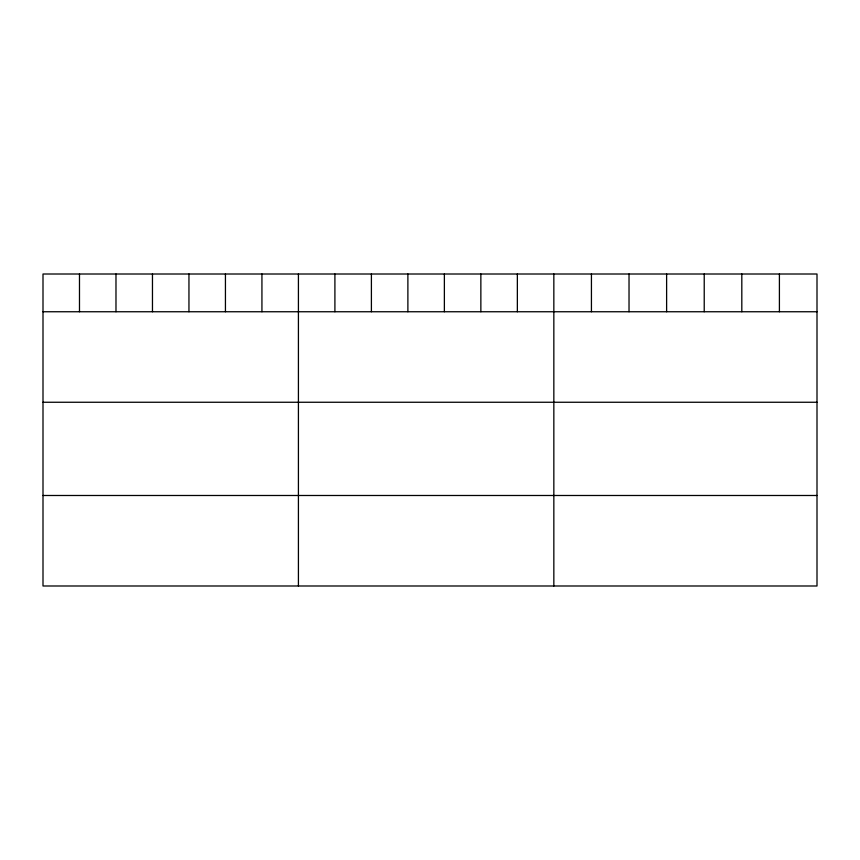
<?xml version="1.0" encoding="UTF-8"?>
<svg xmlns="http://www.w3.org/2000/svg" width="860" height="860" viewBox="0 0 860 860"><rect width="100%" height="100%" fill="white"/><g stroke="black" fill="none" stroke-linecap="round" stroke-linejoin="round"><path stroke-width="1.29" d="M817 311.75L817 585.993L43 585.993L43 274.007L817 274.007L817 311.75L43 311.75M43 402.254L817 402.254M43 495.489L817 495.489M779.407 274.007L779.407 311.75M741.814 274.007L741.814 311.75M704.222 274.007L704.222 311.75M666.618 274.007L666.618 311.75M629.025 274.007L629.025 311.75M591.433 274.007L591.433 311.75M553.84 274.007L553.84 585.993M517.354 274.007L517.354 311.75M480.858 274.007L480.858 311.75M444.373 274.007L444.373 311.75M407.887 274.007L407.887 311.75M371.402 274.007L371.402 311.75M334.906 274.007L334.906 311.75M298.42 274.007L298.42 585.993M261.934 274.007L261.934 311.75M225.438 274.007L225.438 311.75M188.953 274.007L188.953 311.75M152.467 274.007L152.467 311.75M115.982 274.007L115.982 311.75M79.485 274.007L79.485 311.75"/></g></svg>
